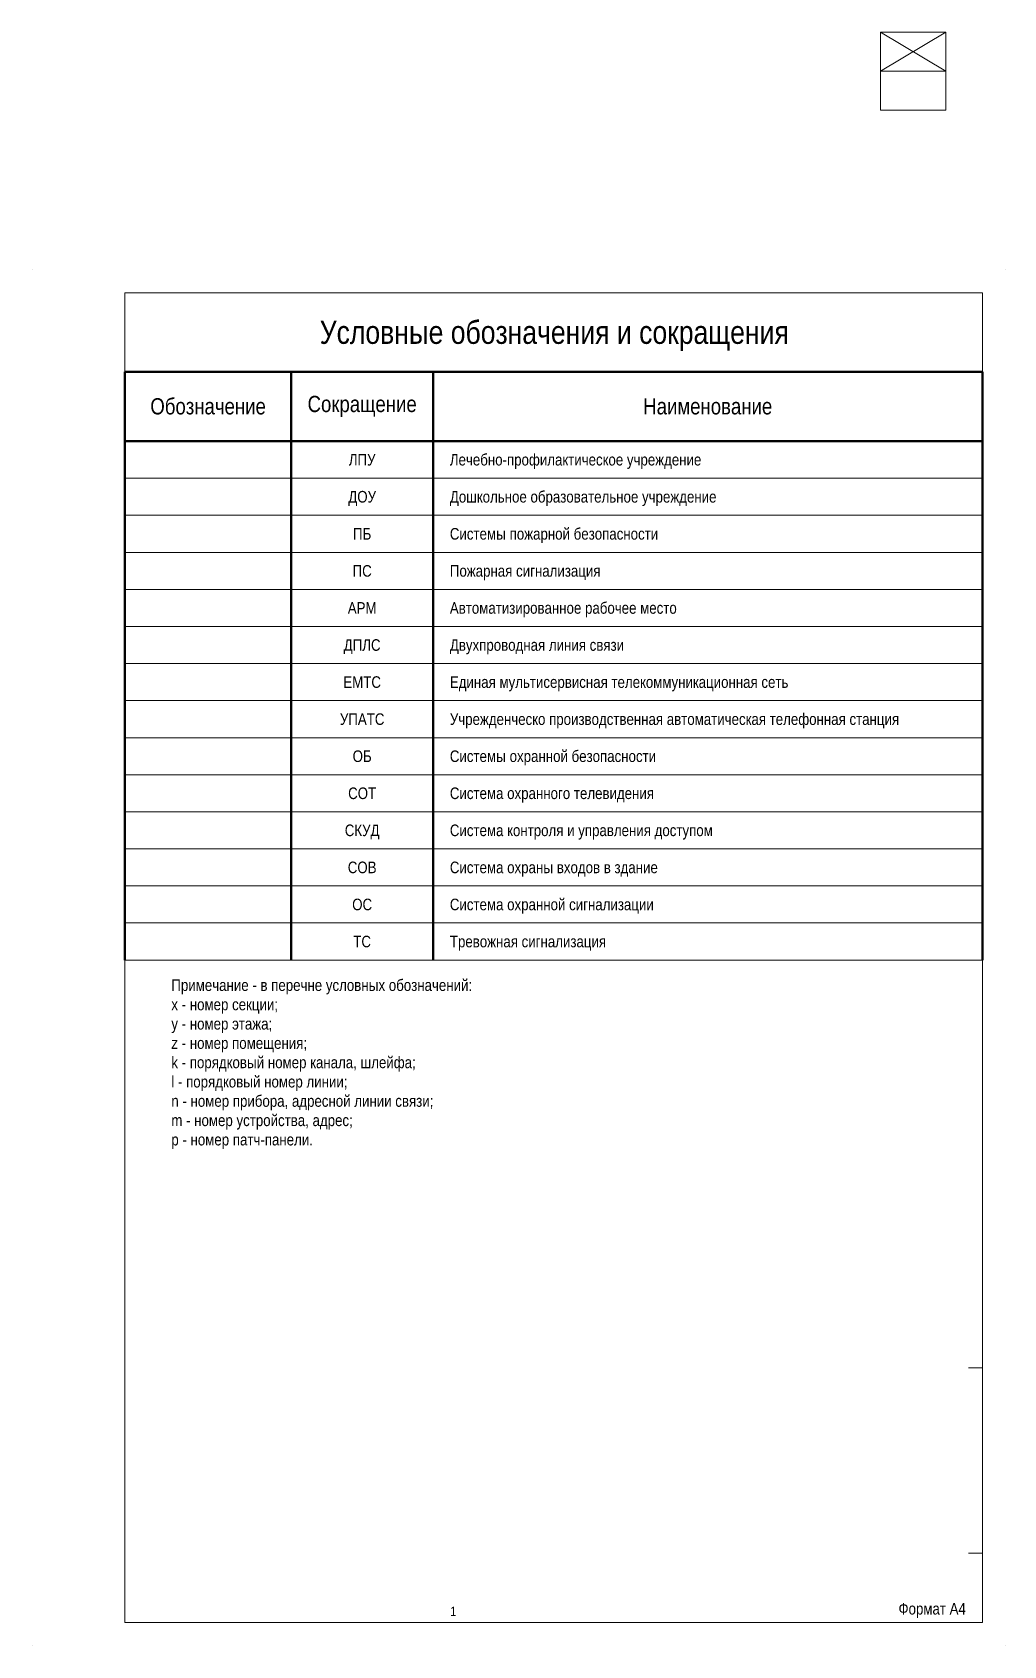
# Model space of a CAD drawing. Header units: millimetres. Extents: x -21000 to 351902, y -261781 to 19312.
# Drawn here: x -21000 to -42, y -29700 to 5126 of the extents above; entities that cross this region are included whole.
import ezdxf
from ezdxf.enums import TextEntityAlignment as Align

# ---------------------------------------------------------------- set-up
doc = ezdxf.new("R2010")
doc.units = ezdxf.units.MM
doc.header["$MEASUREMENT"] = 0
doc.layers.add('_БЛ-Рамки', color=7, linetype='Continuous')
for name, color, linetype, lineweight in [('_БЛ-Таблицы рамки', 7, 'Continuous', 0), ('_КНС-Лоток', 120, 'Continuous', 0), ('_Текст', 7, 'Continuous', 0)]:
    doc.layers.add(name, color=color, linetype=linetype, lineweight=lineweight)
doc.layers.add('NOPRINT', color=50, linetype='Continuous', plot=False)
doc.styles.add('Arial_Narrow_shtamp', font='ARIALN.TTF')
doc.styles.add('ArialN-2.5', font='ARIALN.TTF', dxfattribs={"height": 2.5})
doc.styles.add('ArialN-250', font='ARIALN.TTF', dxfattribs={"height": 250})
doc.styles.add('ArialN-3.5', font='ARIALN.TTF', dxfattribs={"height": 3.5})
doc.styles.add('ArialN-5', font='ARIALN.TTF', dxfattribs={"height": 5})

# ---------------------------------------------------------------- blocks, each defined once
blk = doc.blocks.new('*U2')
at = {"layer": 'NOPRINT', "lineweight": 0}
for points in [[(0, 297), (0, 297), (0, 297), (0, 297)], [(210, 297), (210, 297), (210, 297), (210, 297)], [(20, 292), (205, 292), (205, 5), (20, 5)], [(0, 0), (0, 0), (0, 0), (0, 0)], [(210, 0), (210, 0), (210, 0), (210, 0)]]:
    blk.add_lwpolyline(points, close=True, dxfattribs=at)
for points in [[(205, 60), (202, 60)], [(205, 20), (202, 20)]]:
    blk.add_lwpolyline(points, dxfattribs=at)
at = {"layer": 'NOPRINT', "lineweight": 0, "insert": (194.15, 7.61), "char_height": 2.5, "attachment_point": 5, "style": 'Arial_Narrow_shtamp'}
blk.add_mtext_dynamic_manual_height_columns('Формат А4', width=23.585, gutter_width=12.5, heights=[0], dxfattribs=at)
at = {"layer": 'NOPRINT', "color": 1, "lineweight": 0, "style": 'Arial_Narrow_shtamp'}
blk.add_attdef('N_LISTA', text='', height=2, dxfattribs=at).set_placement((90.17, 7.42), align=Align.MIDDLE_LEFT)
blk = doc.blocks.new('УГО_Заголовок')
at = {"layer": '_БЛ-Таблицы рамки', "lineweight": 50}
for points in [[(185, -17), (0, -17)], [(0, -17), (0, -32)], [(35.87, -32), (35.87, -17)], [(66.47, -32), (66.47, -17)], [(185, -32), (185, -17)], [(0, -32), (185, -32)]]:
    blk.add_lwpolyline(points, dxfattribs=at)
at = {"lineweight": 0, "char_height": 3.5, "attachment_point": 5, "style": 'ArialN-3.5'}
for s, insert, width in [('Обозначение', (17.93, -24.5), 35.866), ('Сокращение', (51.17, -24.5), 30.5993), ('Наименование', (125.73, -24.5), 118.5347)]:
    blk.add_mtext(s, dxfattribs=dict(at, insert=insert, width=width))
at = {"lineweight": -2, "style": 'ArialN-5', "flags": 8}
blk.add_attdef('УОИС_ЗАГОЛОВОК', text='', height=5, dxfattribs=at).set_placement((92.62, -9.5), align=Align.MIDDLE_CENTER)
blk = doc.blocks.new('*U5')
at = {"layer": '_БЛ-Таблицы рамки', "lineweight": 50}
for points in [[(0, -8), (0, 0)], [(35.87, -8), (35.87, 0)], [(66.47, -8), (66.47, 0)], [(185, -8), (185, 0)]]:
    blk.add_lwpolyline(points, dxfattribs=at)
at = {"layer": '_БЛ-Таблицы рамки', "lineweight": 0}
for points in [[(0, -8), (35.87, -8)], [(35.87, -8), (66.47, -8)], [(66.47, -8), (185, -8)]]:
    blk.add_lwpolyline(points, dxfattribs=at)
at = {"ltscale": 100, "style": 'ArialN-2.5'}
blk.add_attdef('СОКРАЩЕНИЕ_УГО', text='', height=2.5, dxfattribs=at).set_placement((51.17, -4), align=Align.MIDDLE_CENTER)
blk.add_attdef('НАИМЕНОВАНИЕ_УГО', text='', height=2.5, dxfattribs=at).set_placement((70.09, -4), align=Align.MIDDLE_LEFT)

msp = doc.modelspace()

# ---------------------------------------------------------------- linework, layer by layer
at = {"layer": '_КНС-Лоток', "color": 253, "elevation": -900}
for points in [[(-2703, 5126), (-1292, 5126), (-2703, 4285), (-1292, 5126), (-1292, 4705), (-1292, 4285), (-2703, 4285), (-2703, 5126), (-1292, 4285)], [(-2703, 4285), (-1292, 4285), (-1292, 3444), (-2703, 3444)]]:
    msp.add_lwpolyline(points, close=True, dxfattribs=at)

# ---------------------------------------------------------------- block references
at = {"color": 6, "lineweight": 0}
ref = msp.add_blockref('УГО_Заголовок', (-19000, -500), dxfattribs=dict(at, xscale=100, yscale=100, zscale=100))
ref.add_attrib('УОИС_ЗАГОЛОВОК', 'Условные обозначения и сокращения', dxfattribs={"lineweight": -2, "height": 500, "style": 'ArialN-5'}).set_placement((-9738, -1350), align=Align.MIDDLE_CENTER)
at = {"xscale": 100, "yscale": 100, "zscale": 100}
for p, values in [((-19000, -3700), {'СОКРАЩЕНИЕ_УГО': 'ЛПУ', 'НАИМЕНОВАНИЕ_УГО': 'Лечебно-профилактическое учреждение'}), ((-19000, -4500), {'СОКРАЩЕНИЕ_УГО': 'ДОУ', 'НАИМЕНОВАНИЕ_УГО': 'Дошкольное образовательное учреждение'}), ((-19000, -5300), {'СОКРАЩЕНИЕ_УГО': 'ПБ', 'НАИМЕНОВАНИЕ_УГО': 'Системы пожарной безопасности'}), ((-19000, -6100), {'СОКРАЩЕНИЕ_УГО': 'ПС', 'НАИМЕНОВАНИЕ_УГО': 'Пожарная сигнализация'}), ((-19000, -6900), {'СОКРАЩЕНИЕ_УГО': 'АРМ', 'НАИМЕНОВАНИЕ_УГО': 'Автоматизированное рабочее место'}), ((-19000, -7700), {'СОКРАЩЕНИЕ_УГО': 'ДПЛС', 'НАИМЕНОВАНИЕ_УГО': 'Двухпроводная линия связи'}), ((-19000, -8500), {'СОКРАЩЕНИЕ_УГО': 'ЕМТС', 'НАИМЕНОВАНИЕ_УГО': 'Единая мультисервисная телекоммуникационная сеть'}), ((-19000, -9300), {'СОКРАЩЕНИЕ_УГО': 'УПАТС', 'НАИМЕНОВАНИЕ_УГО': 'Учрежденческо производственная автоматическая телефонная станция'}), ((-19000, -10100), {'СОКРАЩЕНИЕ_УГО': 'ОБ', 'НАИМЕНОВАНИЕ_УГО': 'Системы охранной безопасности'}), ((-19000, -10900), {'СОКРАЩЕНИЕ_УГО': 'CОТ', 'НАИМЕНОВАНИЕ_УГО': 'Система охранного телевидения'}), ((-19000, -11700), {'СОКРАЩЕНИЕ_УГО': 'СКУД', 'НАИМЕНОВАНИЕ_УГО': 'Система контроля и управления доступом'}), ((-19000, -12500), {'СОКРАЩЕНИЕ_УГО': 'СОВ', 'НАИМЕНОВАНИЕ_УГО': 'Система охраны входов в здание'}), ((-19000, -13300), {'СОКРАЩЕНИЕ_УГО': 'ОС', 'НАИМЕНОВАНИЕ_УГО': 'Система охранной сигнализации'}), ((-19000, -14100), {'СОКРАЩЕНИЕ_УГО': 'ТС', 'НАИМЕНОВАНИЕ_УГО': 'Тревожная сигнализация'})]:
    msp.add_blockref('*U5', p, dxfattribs=at).add_auto_attribs(values)
at = {"layer": '_БЛ-Рамки', "ltscale": 100, "xscale": 100, "yscale": 100, "zscale": 100}
msp.add_blockref('*U2', (-21000, -29700), dxfattribs=at).add_auto_attribs({'N_LISTA': '1'})

# ---------------------------------------------------------------- texts
at = {"layer": '_Текст', "ltscale": 100, "insert": (-19000, -14900), "char_height": 250, "attachment_point": 1, "style": 'ArialN-250'}
msp.add_mtext_dynamic_manual_height_columns('\\pxi4;\\PПримечание - в перечне условных обозначений: \\P\\pi0;^Iх - номер секции; \\P^Iy - номер этажа;\\P^Iz - номер помещения;{\\C1;\\P}^Ik - порядковый номер канала, шлейфа;\\P^Il - порядковый номер линии;{\\C2;\\P}^In - номер прибора{\\C0;, адресной линии связи};\\P^Im - номер устройства, адрес;\\P^Ip - номер патч-панели.', width=18004.69, gutter_width=1500, heights=[0], dxfattribs=at)

doc.saveas('drawing.dxf')
